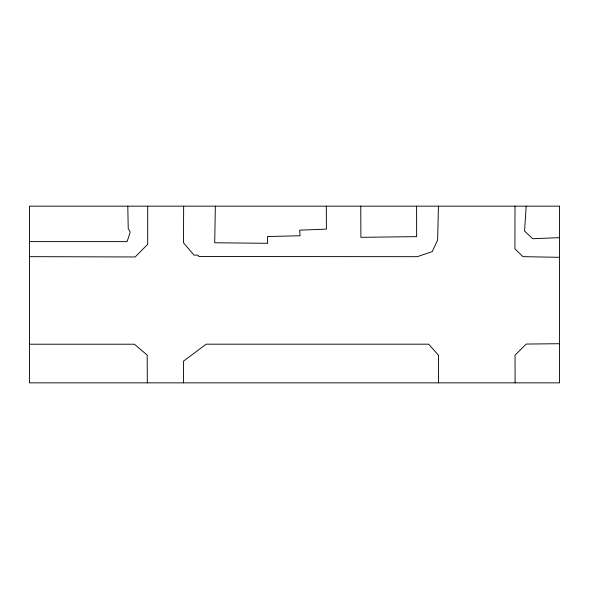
<?xml version="1.0" encoding="UTF-8"?>
<svg xmlns="http://www.w3.org/2000/svg" width="589" height="589" viewBox="0 0 589 589"><rect width="100%" height="100%" fill="white"/><g stroke="black" fill="none" stroke-linecap="round" stroke-linejoin="round"><path stroke-width="0.88" d="M515 206.15L514.919 248.801L522.936 256.657L559.55 257.334M183.643 206.15L183.51 242.764L194.009 255.14L197.956 255.14L198.854 256.517L417.314 256.679L432.267 251.584L437.642 239.995L438.422 206.15M215.36 206.15L214.713 242.778L267.642 243.301L267.509 236.542L300.022 235.762L299.764 230.166L326.424 229.128L326.291 206.15M526.183 206.15L524.556 231.057L532.75 238.736L559.55 237.625M559.55 343.711L526.235 344.05L515.036 355.189L515.103 382.85M29.45 241.615L127.121 241.615L130.228 232.029L128.233 228.539L127.791 206.15M29.45 344.212L134.402 344.212L147.169 355.071L147.338 382.85M29.45 256.649L135.168 256.966L147.706 244.325L147.706 206.15M360.755 206.15L360.888 237.323L416.644 236.638L416.592 206.15M438.562 382.85L438.562 355.344L428.682 344.182L206.157 344.182L183.51 361.16L183.51 382.85M559.55 206.15L29.45 206.15L29.45 382.85L559.55 382.85L559.55 206.15"/></g></svg>
